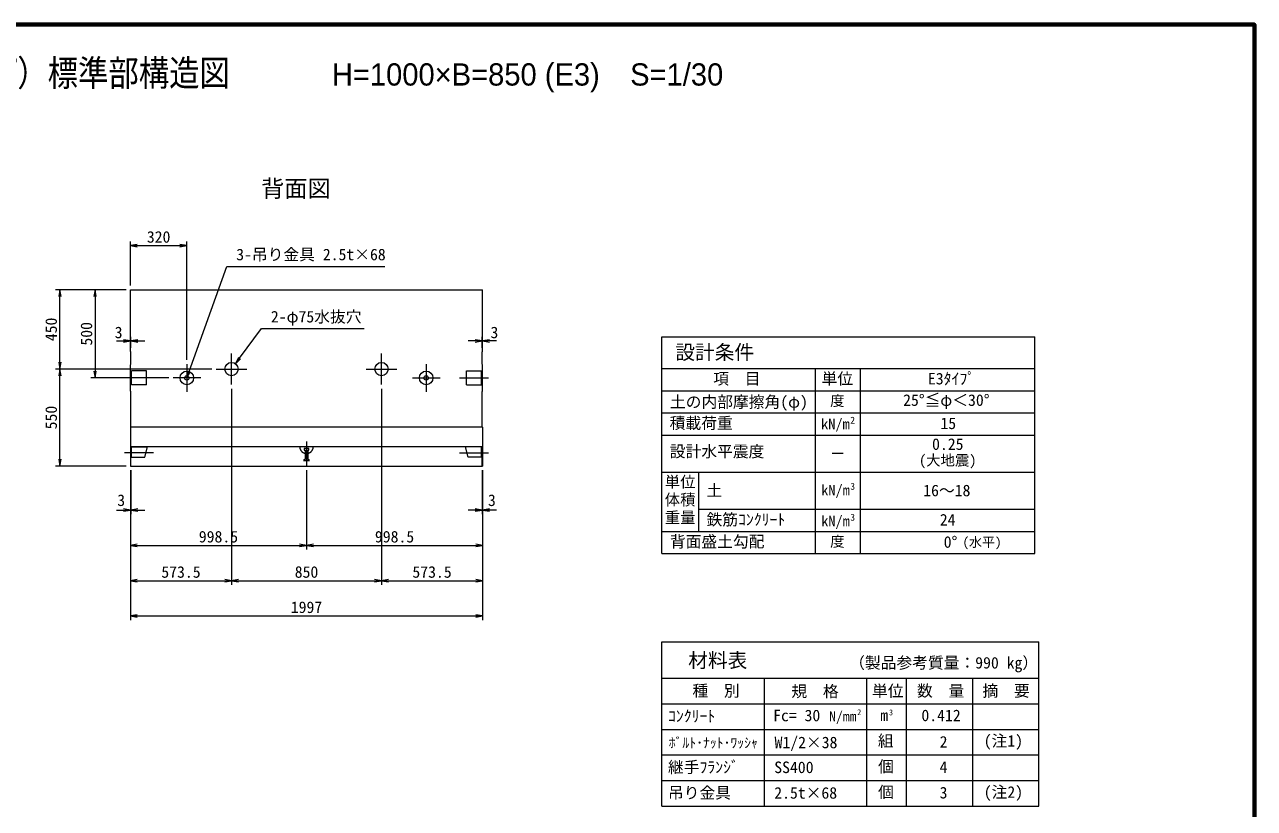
# Model space of a CAD drawing. Units: millimetres at full size, sheet at 1:30; some dimension numbers follow another scale. Extents: x 134809 to 146659, y -1498 to 6777.
# Drawn here: x 139686 to 146659, y 2332 to 6777 of the extents above; entities that cross this region are included whole.
import ezdxf
from ezdxf.enums import TextEntityAlignment as Align

# ---------------------------------------------------------------- set-up
doc = ezdxf.new("R2010")
doc.units = ezdxf.units.MM
doc.header["$LTSCALE"] = 30
doc.linetypes.add('CHAIN', pattern=[18.5, 12, -1.5, 3.5, -1.5])
doc.linetypes.add('DASHED', pattern=[7.5, 6, -1.5])
for name, color, linetype, lineweight in [('01図枠', 1, 'Continuous', 70), ('中心', 6, 'CHAIN', 9), ('外形線', 7, 'Continuous', 13), ('寸法', 2, 'Continuous', 9), ('細線', 4, 'Continuous', 9)]:
    doc.layers.add(name, color=color, linetype=linetype, lineweight=lineweight)
doc.layers.add('文字', color=7, linetype='Continuous')
doc.styles.add('ＭＳ ゴシック', font='')
doc.styles.add('ＭＳ Ｐゴシック', font='')
doc.styles.get('ＭＳ ゴシック').set_extended_font_data('MS Gothic')
doc.styles.get('ＭＳ Ｐゴシック').set_extended_font_data('MS PGothic')

# ---------------------------------------------------------------- blocks, each defined once
blk = doc.blocks.new('open_arrow')
at = {"color": 0, "linetype": 'Continuous', "lineweight": -2}
blk.add_lwpolyline([(7.5, 1.25), (0, 0), (7.5, -1.25)], dxfattribs=at)

msp = doc.modelspace()

# ---------------------------------------------------------------- linework, layer by layer
at = {"layer": '01図枠'}
msp.add_lwpolyline([(134808.55, -1383.36), (146658.55, -1383.36), (146658.55, 6776.64), (134808.55, 6776.64)], close=True, dxfattribs=at)
at = {"layer": '中心'}
for p, q in [((140859.05, 4735.7), (140859.05, 4910.7)), ((141709.05, 4735.7), (141709.05, 4910.7)), ((140605.55, 4851.7), (140605.55, 4694.7)), ((140771.55, 4823.2), (140946.55, 4823.2)), ((141621.55, 4823.2), (141796.55, 4823.2)), ((141962.55, 4851.7), (141962.55, 4694.7)), ((140416.55, 4773.2), (140251.55, 4773.2)), ((140684.05, 4773.2), (140527.05, 4773.2)), ((141884.05, 4773.2), (142041.05, 4773.2)), ((142151.55, 4773.2), (142316.55, 4773.2)), ((141284.05, 4413.2), (141284.05, 4274.2)), ((140416.55, 4348.2), (140251.55, 4348.2)), ((142151.55, 4348.2), (142316.55, 4348.2))]:
    msp.add_line(p, q, dxfattribs=at)
at = {"layer": '外形線'}
for p, q in [((140285.55, 5273.2), (142282.55, 5273.2)), ((140285.55, 4923.2), (140285.55, 5273.2)), ((142282.55, 4923.2), (142282.55, 5273.2)), ((140285.55, 4923.2), (140288.55, 4920.2)), ((140288.55, 4851.2), (140288.55, 4920.2)), ((142282.55, 4923.2), (142279.55, 4920.2)), ((142279.55, 4851.2), (142279.55, 4920.2)), ((140285.55, 4848.2), (140288.55, 4851.2)), ((140285.55, 4698.2), (140285.55, 4848.2)), ((142282.55, 4848.2), (142279.55, 4851.2)), ((142282.55, 4698.2), (142282.55, 4848.2)), ((140285.55, 4698.2), (140288.55, 4695.2)), ((140288.55, 4496.2), (140288.55, 4695.2)), ((142282.55, 4698.2), (142279.55, 4695.2)), ((142279.55, 4496.2), (142279.55, 4695.2)), ((140285.55, 4493.2), (140288.55, 4496.2)), ((140285.55, 4493.2), (140285.55, 4273.2)), ((142282.55, 4493.2), (142279.55, 4496.2)), ((142282.55, 4493.2), (142282.55, 4273.2)), ((142282.55, 4383.2), (140285.55, 4383.2)), ((140285.55, 4273.2), (142282.55, 4273.2))]:
    msp.add_line(p, q, dxfattribs=at)
for centre in [(140859.05, 4823.2), (141709.05, 4823.2)]:
    msp.add_circle(centre, 37.5, dxfattribs=at)
at = {"layer": '寸法'}
for p, q in [((140285.55, 5297.2), (140285.55, 5547.2)), ((140285.55, 5523.2), (140605.55, 5523.2)), ((140605.55, 4875.7), (140605.55, 5547.2)), ((140261.55, 5273.2), (139861.55, 5273.2)), ((139885.55, 4823.2), (139885.55, 5273.2)), ((140261.55, 5273.2), (140061.55, 5273.2)), ((140085.55, 5273.2), (140085.55, 4773.2)), ((140207.55, 4982.8), (140366.55, 4982.8)), ((140285.55, 4947.2), (140285.55, 5006.8)), ((140288.55, 4944.2), (140288.55, 5006.8)), ((142360.55, 4982.8), (142201.55, 4982.8)), ((142279.55, 4944.2), (142279.55, 5006.8)), ((142282.55, 4947.2), (142282.55, 5006.8)), ((140747.55, 4823.2), (139861.55, 4823.2)), ((140747.55, 4823.2), (139861.55, 4823.2)), ((139885.55, 4273.2), (139885.55, 4823.2)), ((140503.05, 4773.2), (140061.55, 4773.2)), ((140859.05, 4711.7), (140859.05, 3599.2)), ((140859.05, 4711.7), (140859.05, 3599.2)), ((141709.05, 4711.7), (141709.05, 3599.2)), ((141709.05, 4711.7), (141709.05, 3599.2)), ((140261.55, 4273.2), (139861.55, 4273.2)), ((140285.55, 4249.2), (140285.55, 3399.2)), ((140285.55, 4249.2), (140285.55, 3599.2)), ((140285.55, 4249.2), (140285.55, 3999.84)), ((140285.55, 4249.2), (140285.55, 3799.2)), ((140288.55, 4249.2), (140288.55, 3999.84)), ((141284.05, 4250.2), (141284.05, 3799.2)), ((141284.05, 4250.2), (141284.05, 3799.2)), ((142279.55, 4249.2), (142279.55, 3999.84)), ((142282.55, 4249.2), (142282.55, 3399.2)), ((142282.55, 4249.2), (142282.55, 3599.2)), ((142282.55, 4249.2), (142282.55, 3999.84)), ((142282.55, 4249.2), (142282.55, 3799.2)), ((140207.55, 4023.84), (140366.55, 4023.84)), ((142360.55, 4023.84), (142201.55, 4023.84)), ((140285.55, 3823.2), (141284.05, 3823.2)), ((141284.05, 3823.2), (142282.55, 3823.2)), ((140285.55, 3623.2), (140859.05, 3623.2)), ((140859.05, 3623.2), (141709.05, 3623.2)), ((141709.05, 3623.2), (142282.55, 3623.2)), ((140285.55, 3423.2), (142282.55, 3423.2))]:
    msp.add_line(p, q, dxfattribs=at)
at = {"layer": '寸法', "color": 3}
for p, q in [((143299.39, 3902.65), (143299.39, 5006.19)), ((143299.39, 5006.19), (145414.39, 5006.19)), ((145414.39, 3776.65), (145414.39, 5006.19)), ((143299.39, 3776.65), (143299.39, 4826.65)), ((143299.39, 4826.65), (145414.39, 4826.65)), ((144169.39, 3776.65), (144169.39, 4826.65)), ((144424.39, 3776.65), (144424.39, 4826.65)), ((143299.39, 4700.65), (145414.39, 4700.65)), ((143299.39, 4574.65), (145414.39, 4574.65)), ((143299.39, 4448.65), (145414.39, 4448.65)), ((143299.39, 4238.65), (145414.39, 4238.65)), ((143509.39, 3902.65), (143509.39, 4238.65)), ((143509.39, 4028.65), (145414.39, 4028.65)), ((143299.39, 3902.65), (145414.39, 3902.65)), ((143299.39, 3776.65), (145414.39, 3776.65)), ((143299.39, 2344.96), (143299.39, 3276.65)), ((143299.39, 3276.65), (145436.89, 3276.65)), ((145436.89, 2344.96), (145436.89, 3276.65)), ((143299.39, 3070.12), (145436.89, 3070.12)), ((143880.64, 2344.96), (143880.64, 3070.12)), ((144461.89, 2344.96), (144461.89, 3070.12)), ((144686.89, 2344.96), (144686.89, 3070.12)), ((144686.89, 2489.99), (144686.89, 3070.12)), ((145061.89, 2344.96), (145061.89, 3070.12)), ((143299.39, 2925.09), (145436.89, 2925.09)), ((143299.39, 2780.05), (145436.89, 2780.05)), ((143299.39, 2635.02), (145436.89, 2635.02)), ((143299.39, 2489.99), (145436.89, 2489.99)), ((143299.39, 2344.96), (145436.89, 2344.96))]:
    msp.add_line(p, q, dxfattribs=at)
at = {"layer": '寸法', "color": 3, "linetype": 'DASHED'}
for p, q in [((141322.55, 4383.2), (141245.55, 4383.2)), ((141296.55, 4372.2), (141271.55, 4372.2)), ((141271.55, 4372.2), (141271.55, 4363.86)), ((141271.55, 4363.86), (141296.55, 4363.86)), ((141277.05, 4363.86), (141277.05, 4311.86)), ((141291.05, 4363.86), (141291.05, 4311.86)), ((141296.55, 4363.86), (141296.55, 4372.2)), ((141277.05, 4311.86), (141266.55, 4304.2)), ((141266.55, 4304.2), (141301.55, 4304.2)), ((141291.05, 4311.86), (141277.05, 4311.86)), ((141301.55, 4304.2), (141291.05, 4311.86))]:
    msp.add_line(p, q, dxfattribs=at)
at = {"layer": '寸法'}
for points in [[(140605.55, 4773.2), (140618.67, 4809.93), (140831.39, 5405.6), (141728.8, 5405.6)], [(140881.26, 4853.42), (140904.36, 4884.84), (141027.89, 5052.92), (141611.12, 5052.92)]]:
    msp.add_lwpolyline(points, dxfattribs=at)
at = {"layer": '寸法', "color": 3}
for centre, radius in [((140605.55, 4773.2), 38.5), ((141962.55, 4773.2), 38.5), ((140605.55, 4773.2), 12.5), ((141962.55, 4773.2), 12.5)]:
    msp.add_circle(centre, radius, dxfattribs=at)
at = {"layer": '寸法', "color": 3, "linetype": 'DASHED'}
msp.add_arc((141284.05, 4383.2), 38.5, 180, 0, dxfattribs=at)
at = {"layer": '細線'}
for p, q in [((140291.55, 4733.2), (140291.55, 4813.2)), ((140376.55, 4813.2), (140291.55, 4813.2)), ((140376.55, 4733.2), (140376.55, 4813.2)), ((142191.55, 4733.2), (142191.55, 4813.2)), ((142191.55, 4813.2), (142276.55, 4813.2)), ((142276.55, 4733.2), (142276.55, 4813.2)), ((140376.55, 4733.2), (140291.55, 4733.2)), ((142191.55, 4733.2), (142276.55, 4733.2)), ((142279.55, 4493.2), (140288.55, 4493.2)), ((140288.55, 4273.2), (140288.55, 4383.2)), ((142279.55, 4273.2), (142279.55, 4383.2))]:
    msp.add_line(p, q, dxfattribs=at)
at = {"layer": '細線', "linetype": 'DASHED'}
for p, q in [((140291.55, 4323.2), (140291.55, 4383.2)), ((140291.55, 4383.2), (140382.55, 4383.2)), ((140367.55, 4323.2), (140382.55, 4383.2)), ((142200.55, 4323.2), (142185.55, 4383.2)), ((142276.55, 4383.2), (142185.55, 4383.2)), ((142276.55, 4323.2), (142276.55, 4383.2)), ((140291.55, 4323.2), (140367.55, 4323.2)), ((142276.55, 4323.2), (142200.55, 4323.2))]:
    msp.add_line(p, q, dxfattribs=at)

# ---------------------------------------------------------------- block references
at = {"layer": '寸法', "xscale": 5.2, "yscale": 5.2}
for p in [(140285.55, 5523.2), (140288.55, 4982.8), (142282.55, 4982.8), (140288.55, 4023.84), (142282.55, 4023.84), (140285.55, 3823.2), (141284.05, 3823.2), (140285.55, 3623.2), (140859.05, 3623.2), (141709.05, 3623.2), (140285.55, 3423.2)]:
    msp.add_blockref('open_arrow', p, dxfattribs=at)
for p, rotation in [((140605.55, 5523.2), 180), ((139885.55, 5273.2), 270), ((140085.55, 5273.2), 270), ((140285.55, 4982.8), 180), ((142279.55, 4982.8), 180), ((140881.26, 4853.42), 53.7), ((139885.55, 4823.2), 90), ((139885.55, 4823.2), 270), ((140085.55, 4773.2), 90), ((140605.55, 4773.2), 70.3), ((139885.55, 4273.2), 90), ((140285.55, 4023.84), 180), ((142279.55, 4023.84), 180), ((141284.05, 3823.2), 180), ((142282.55, 3823.2), 180), ((140859.05, 3623.2), 180), ((141709.05, 3623.2), 180), ((142282.55, 3623.2), 180), ((142282.55, 3423.2), 180)]:
    msp.add_blockref('open_arrow', p, dxfattribs=dict(at, rotation=rotation))

# ---------------------------------------------------------------- texts
at = {"layer": '寸法', "style": 'ＭＳ ゴシック'}
for s, p in [('320', (140445.55, 5572.7)), ('3', (140218.77, 5030.96)), ('3', (142349.33, 5030.96)), ('3', (140233.1, 4079.44)), ('3', (142334.99, 4079.44)), ('998.5', (140784.8, 3872.7)), ('998.5', (141783.3, 3872.7)), ('573.5', (140572.3, 3672.7)), ('850', (141284.05, 3672.7)), ('573.5', (141995.8, 3672.7)), ('1997', (141284.05, 3472.7))]:
    msp.add_text(s, height=65.51, dxfattribs=at).set_placement(p, align=Align.MIDDLE_CENTER)
for s, p in [('3-吊り金具 2.5t×68', (140885.39, 5420.6)), ('2-φ75水抜穴', (141081.89, 5067.92))]:
    msp.add_text(s, height=65.51, dxfattribs=at).set_placement(p, align=Align.BOTTOM_LEFT)
for s, p in [('450', (139836.05, 5048.2)), ('500', (140036.05, 5023.2)), ('550', (139836.05, 4548.2))]:
    msp.add_text(s, height=65.51, rotation=90, dxfattribs=at).set_placement(p, align=Align.MIDDLE_CENTER)
at = {"layer": '寸法', "color": 3, "style": 'ＭＳ ゴシック'}
for s, height, p in [('設計条件', 81.89, (143375.12, 4853.09)), ('単位', 65.51, (144204.34, 4716.58)), ('E3ﾀｲﾌﾟ', 65.51, (144807.39, 4716.58)), ('項\u3000目', 65.51, (143589.93, 4716.58)), ('土の内部摩擦角(φ)', 65.51, (143344.63, 4584.68)), ('度', 59.81, (144253.23, 4595.89)), ('25°', 65.51, (144666.66, 4594.79)), ('≦φ＜30°', 65.51, (144788.6, 4594.79)), ('積載荷重', 65.51, (143343.2, 4464.68)), ('kN/m', 59.81, (144201.53, 4464.07)), ('2', 39.16, (144367.39, 4501.93)), ('15', 65.51, (144878.25, 4463.2)), ('設計水平震度', 65.51, (143343.85, 4303.94)), ('0.25', 65.51, (144830.89, 4345.16)), ('ー', 59.81, (144255.47, 4296.42)), ('(大地震)', 59.81, (144756.81, 4258.14)), ('土', 65.51, (143552.15, 4083.03)), ('kN/m', 59.81, (144201.85, 4089.03)), ('3', 39.16, (144367.71, 4126.88)), ('16～18', 65.51, (144780.83, 4082.54)), ('鉄筋ｺﾝｸﾘｰﾄ', 65.51, (143552.15, 3917.59)), ('kN/m', 59.81, (144201.85, 3913.89)), ('3', 39.16, (144367.71, 3951.75)), ('24', 65.51, (144874.75, 3916.49)), ('背面盛土勾配', 65.51, (143344.39, 3792.58)), ('度', 59.81, (144253.23, 3797.89)), ('0°', 65.51, (144896.82, 3790.34)), ('(水平)', 54.12, (145003.56, 3798.98)), ('材料表', 81.89, (143448.54, 3106.21)), ('種\u3000別', 65.51, (143472.1, 2946.58)), ('規\u3000格', 65.51, (144033.21, 2943.48)), ('単位', 65.51, (144490.12, 2945.88)), ('数\u3000量', 65.51, (144745.42, 2946.43)), ('摘\u3000要', 65.51, (145116.65, 2946.14)), ('ｺﾝｸﾘｰﾄ', 65.51, (143333.63, 2803.34)), ('Fc= 30', 65.51, (143929.71, 2806.54)), ('N/mm', 56.96, (144247.52, 2808.18)), ('2', 32.75, (144406.19, 2851.1)), ('m', 65.51, (144537.33, 2807.41)), ('3', 32.75, (144586.36, 2849.94)), ('ﾎﾞﾙﾄ･ﾅｯﾄ･ﾜｯｼｬ', 56.96, (143338, 2658.49)), ('W1/2×38', 65.51, (143937.78, 2653.61)), ('組', 65.51, (144523.9, 2662.37)), ('(注1)', 65.51, (145123.9, 2662.37)), ('継手ﾌﾗﾝｼﾞ', 65.51, (143333.46, 2513.55)), ('SS400', 65.51, (143936.12, 2512.52)), ('個', 65.51, (144524.9, 2517.34)), ('吊り金具', 65.51, (143333.46, 2368.52)), ('2.5t×68', 65.51, (143936.12, 2367.49)), ('個', 65.51, (144524.9, 2372.31)), ('(注2)', 65.51, (145123.9, 2372.31))]:
    msp.add_text(s, height=height, dxfattribs=at).set_placement(p, align=Align.BOTTOM_LEFT)
for s, p in [('単位', (143315.24, 4215.51)), ('体積', (143315.24, 4114.5)), ('重量', (143315.24, 4013.5))]:
    msp.add_text(s, height=63.93, dxfattribs=at).set_placement(p, align=Align.TOP_LEFT)
for s, p in [('（製品参考質量：990 kg）', (145432.35, 3105.38)), ('0.412', (144993.27, 2806.9)), ('2', (144918.43, 2657.11)), ('4', (144918.23, 2513.85)), ('3', (144918.23, 2368.82))]:
    msp.add_text(s, height=65.51, dxfattribs=at).set_placement(p, align=Align.BOTTOM_RIGHT)
at = {"layer": '文字', "style": 'ＭＳ Ｐゴシック', "width": 0.85}
msp.add_text(' KLウォール3型（Eタイプ）標準部構造図\u3000\u3000\u3000\u3000\u3000\u3000\u3000\u3000\u3000\u3000\u3000\u3000\u3000 \u3000\u3000\u3000\u3000', height=148.5, dxfattribs=at).set_placement((140733.55, 6383.47), align=Align.BOTTOM_CENTER)
at = {"layer": '文字', "style": 'ＭＳ Ｐゴシック'}
msp.add_text('H=1000×B=850 (E3)\u3000S=1/30', height=126.2, dxfattribs=at).set_placement((141427.9, 6392.97), align=Align.BOTTOM_LEFT)
msp.add_text(' 背面図 ', height=96.5, dxfattribs=at).set_placement((141224.07, 5769.94), align=Align.BOTTOM_CENTER)

doc.saveas('drawing.dxf')
